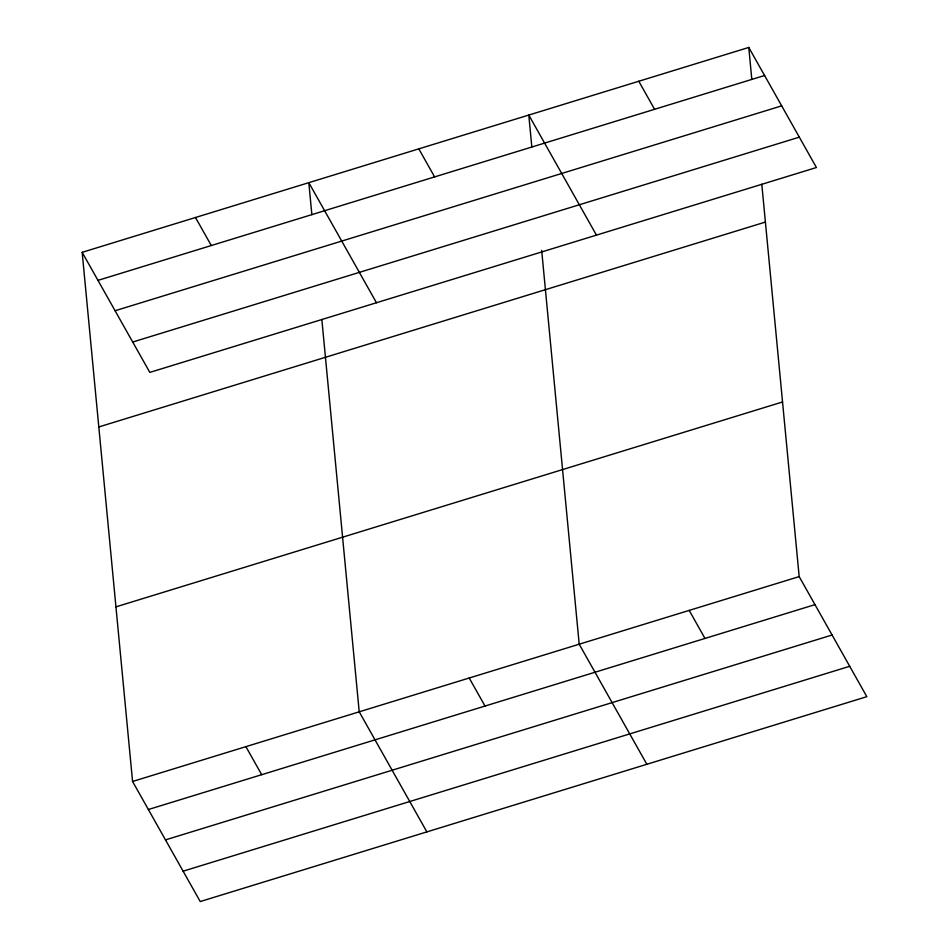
<?xml version="1.0" encoding="UTF-8"?>
<svg xmlns="http://www.w3.org/2000/svg" width="949" height="949" viewBox="0 0 949 949"><rect width="100%" height="100%" fill="white"/><g stroke="black" fill="none" stroke-linecap="round" stroke-linejoin="round"><path stroke-width="1.42" d="M82.172 252.327L748.773 47.45L816.425 167.522L149.823 372.399L82.172 252.327L132.575 781.478L200.227 901.55L866.828 696.673L799.177 576.601L761.798 184.236M97.972 280.37L764.574 75.493M115.09 310.738L781.679 105.861M132.718 342.031L799.319 137.154M98.803 426.955L765.404 222.066M115.944 606.862L782.534 401.973M132.575 781.478L799.177 576.601M148.376 809.521L814.977 604.632M165.482 839.889L832.083 635.011M183.121 871.182L849.711 666.293M638.784 81.258L654.585 109.301M596.447 235.127L528.795 115.066L531.843 147.071M689.188 610.397L704.988 638.44M418.806 148.863L434.606 176.905M646.85 764.277L579.198 644.205L541.677 250.394M376.468 302.743L308.816 182.671L311.865 214.688M469.209 678.013L485.01 706.056M195.494 217.499L211.295 245.542M426.872 831.893L359.22 711.821L321.841 319.457M245.898 746.649L261.699 774.692M748.773 47.45L751.822 79.467"/></g></svg>
